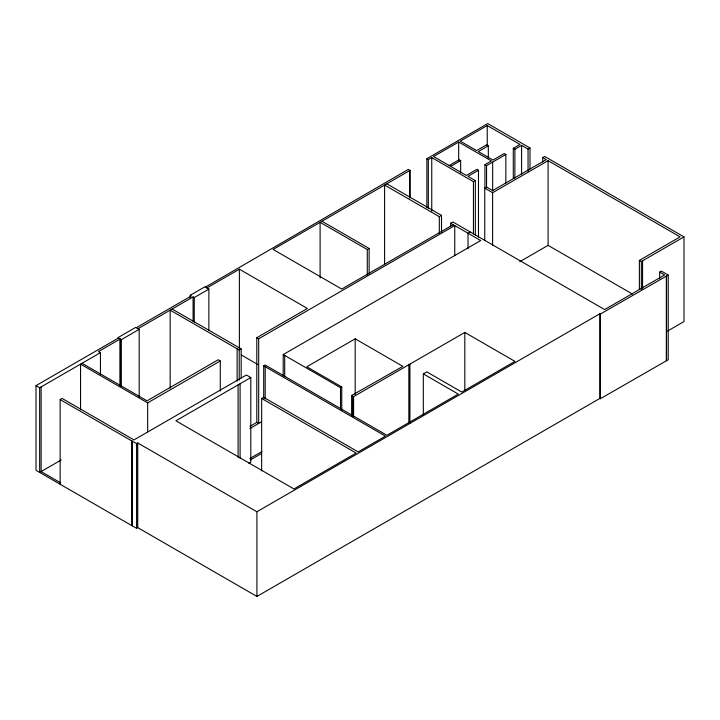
<?xml version="1.0" encoding="UTF-8"?>
<svg xmlns="http://www.w3.org/2000/svg" width="720" height="720" viewBox="0 0 720 720"><rect width="100%" height="100%" fill="white"/><g stroke="black" fill="none" stroke-linecap="round" stroke-linejoin="round"><path stroke-width="1.08" d="M190.242 297.486L190.242 295.263L204.876 286.821L208.872 289.125L208.872 330.345M426.861 207.729L426.861 158.706L487.719 123.561L530.01 147.978L530.01 169.146M205.407 287.127L408.285 169.425L409.995 170.415L409.995 197.154M659.673 278.784L659.673 272.097L661.383 271.107L668.223 275.058L668.223 359.739L600.345 398.727L599.859 398.439L256.914 596.439L137.736 527.625L136.602 528.273L132.012 525.735L36 470.304L36 385.632L118.539 337.968M136.323 327.708L191.385 295.92L190.242 295.263M426.861 158.706L428.328 159.552L431.748 157.572L473.454 181.656L475.326 180.576L475.326 235.17M484.938 188.073L484.938 164.673L491.409 160.938L458.667 142.038L433.566 156.519L466.317 175.428L476.874 169.335L478.476 170.262L478.476 237.105M513.297 178.389L513.297 148.302L519.975 144.441L487.233 125.541L460.224 141.129L476.595 150.588L486.621 144.801L488.331 145.791L488.331 158.04M409.995 170.415L273.114 249.444L341.721 289.053L453.213 224.685M206.874 287.973L239.382 269.199L307.395 308.475L256.797 337.689L256.797 422.361L249.984 426.294M138.033 328.698L193.095 296.91L194.238 297.567L208.872 289.125M139.185 329.355L135.756 327.384L117.918 337.68L121.338 339.66L139.185 329.355L139.185 397.323M36 385.632L39.663 387.747L100.458 352.647L100.458 374.931M449.163 165.528L459.189 159.741L460.656 160.587L460.656 172.845M450.63 166.374L460.656 160.587M488.331 145.791L478.314 151.569L492.975 160.038L504.243 153.531L505.854 154.458L505.854 183.42M60.147 484.245L60.147 399.573L62.109 398.439L133.965 439.929L246.411 375.012L250.803 377.559L250.803 462.231L248.859 463.356M478.476 170.262L467.973 176.328L475.326 180.576M484.938 164.673L486.549 165.6L505.854 154.458M513.297 148.302L514.899 149.229L521.586 145.377L528.057 149.103L530.01 147.978M320.103 278.019L320.103 222.318L367.281 249.552L369.135 248.481L369.135 274.113M484.74 240.534L484.74 188.172L486.612 187.092L492.66 190.584L546.273 159.624L542.718 157.572L542.718 162.027M384.606 264.177L384.606 185.076L439.317 216.666L441.522 215.397L441.522 232.101M542.718 157.572L544.671 156.447L684 236.88L684 321.561L667.62 331.02M484.74 188.172L492.606 192.708L548.091 160.677L680.085 236.88L639.387 260.388L639.387 289.35M450.657 226.548L450.657 223.209L452.853 221.94L604.665 309.582L664.632 274.959L659.673 272.097M80.559 409.815L80.559 364.14L147.654 402.876L220.275 360.954L220.275 391.032M170.154 388.143L170.154 310.149L239.211 350.019L241.164 348.894L241.164 377.856M256.797 337.689L258.687 338.778L454.752 225.576L454.752 255.654M61.317 459.918L39.663 472.419L39.663 387.747M470.223 231.966L468.027 233.235L468.027 248.832M60.147 399.573L132.012 441.063L136.602 443.601L137.736 442.953L256.914 511.758L599.859 313.767L600.345 314.055L668.223 275.058M263.7 398.142L263.7 365.832L265.149 365.004L386.91 435.294L458.298 394.083L423.324 373.896L423.324 415.116M283.203 375.75L283.203 354.582L480.699 240.552L450.657 223.209M250.803 377.559L175.896 420.804L293.958 488.961L356.157 453.06L261.657 398.493L261.657 470.916M351.639 415.557L351.639 395.505L402.849 366.345L355.185 338.823L306.783 366.768L341.757 386.955L341.757 410.355M261.657 398.493L263.664 397.341L358.164 451.899L385.461 436.131L263.7 365.832M519.858 261.648L548.091 245.349L632.529 294.102M249.921 428.508L261.594 421.767M283.203 354.582L340.524 387.675L341.757 386.955M351.639 395.505L353.592 396.63L464.814 332.424L514.953 361.377L461.781 392.076L426.807 371.88L423.324 373.896M249.876 458.496L261.864 451.575M250.452 459.891L261.513 453.51M639.387 260.388L641.34 261.513L684 236.88M386.802 183.807L441.522 215.397M321.957 221.247L369.135 248.481M172.107 309.024L241.164 348.894M241.326 354.996L257.841 364.536M220.275 360.954L218.196 359.748L147.042 400.833L82.026 363.294M256.797 422.361L258.687 423.45L258.687 338.778M100.458 352.647L98.496 351.522L120.258 338.958L120.258 385.749M60.669 482.868L41.121 471.582L41.121 386.901M666.513 276.048L666.513 360.72M666.342 275.949L666.342 360.621M642.564 260.811L642.564 288.666M641.34 261.513L641.34 289.368M600.345 314.055L600.345 398.727M599.859 313.767L599.859 398.439M548.091 160.677L548.091 245.349M528.057 149.103L528.057 171.387M521.586 145.377L521.586 174.339M514.899 149.229L514.899 178.2M492.66 162.072L492.66 191.043M492.606 192.708L492.606 245.07M487.233 125.541L487.233 145.593M486.549 165.6L486.549 187.884M473.454 181.656L473.454 234.018M464.814 332.424L464.814 390.357M458.667 142.038L458.667 160.974M439.317 216.666L439.317 233.379M431.748 157.572L431.748 211.05M428.328 159.552L428.328 208.575M409.896 364.131L409.896 423.18M409.752 170.271L409.752 198.126M408.852 364.734L408.852 422.667M367.281 249.552L367.281 275.184M355.185 338.823L355.185 394.533M353.592 396.63L353.592 416.691M352.62 396.072L352.62 416.124M340.524 387.675L340.524 408.843M284.697 355.446L284.697 376.614M265.203 366.705L265.203 399.015M256.914 511.758L256.914 596.439M240.102 383.733L240.102 458.379M239.382 269.199L239.382 348.3M239.211 350.019L239.211 380.106M238.095 384.894L238.095 457.317M237.123 348.822L237.123 381.132M194.238 297.567L194.238 322.083M193.095 296.91L193.095 321.417M147.654 402.876L147.654 431.847M137.736 442.953L137.736 527.625M136.602 443.601L136.602 528.273M132.111 441.009L132.111 525.681M132.012 441.063L132.012 525.735M121.338 339.66L121.338 386.451M120.186 338.994L120.186 385.794"/></g></svg>
